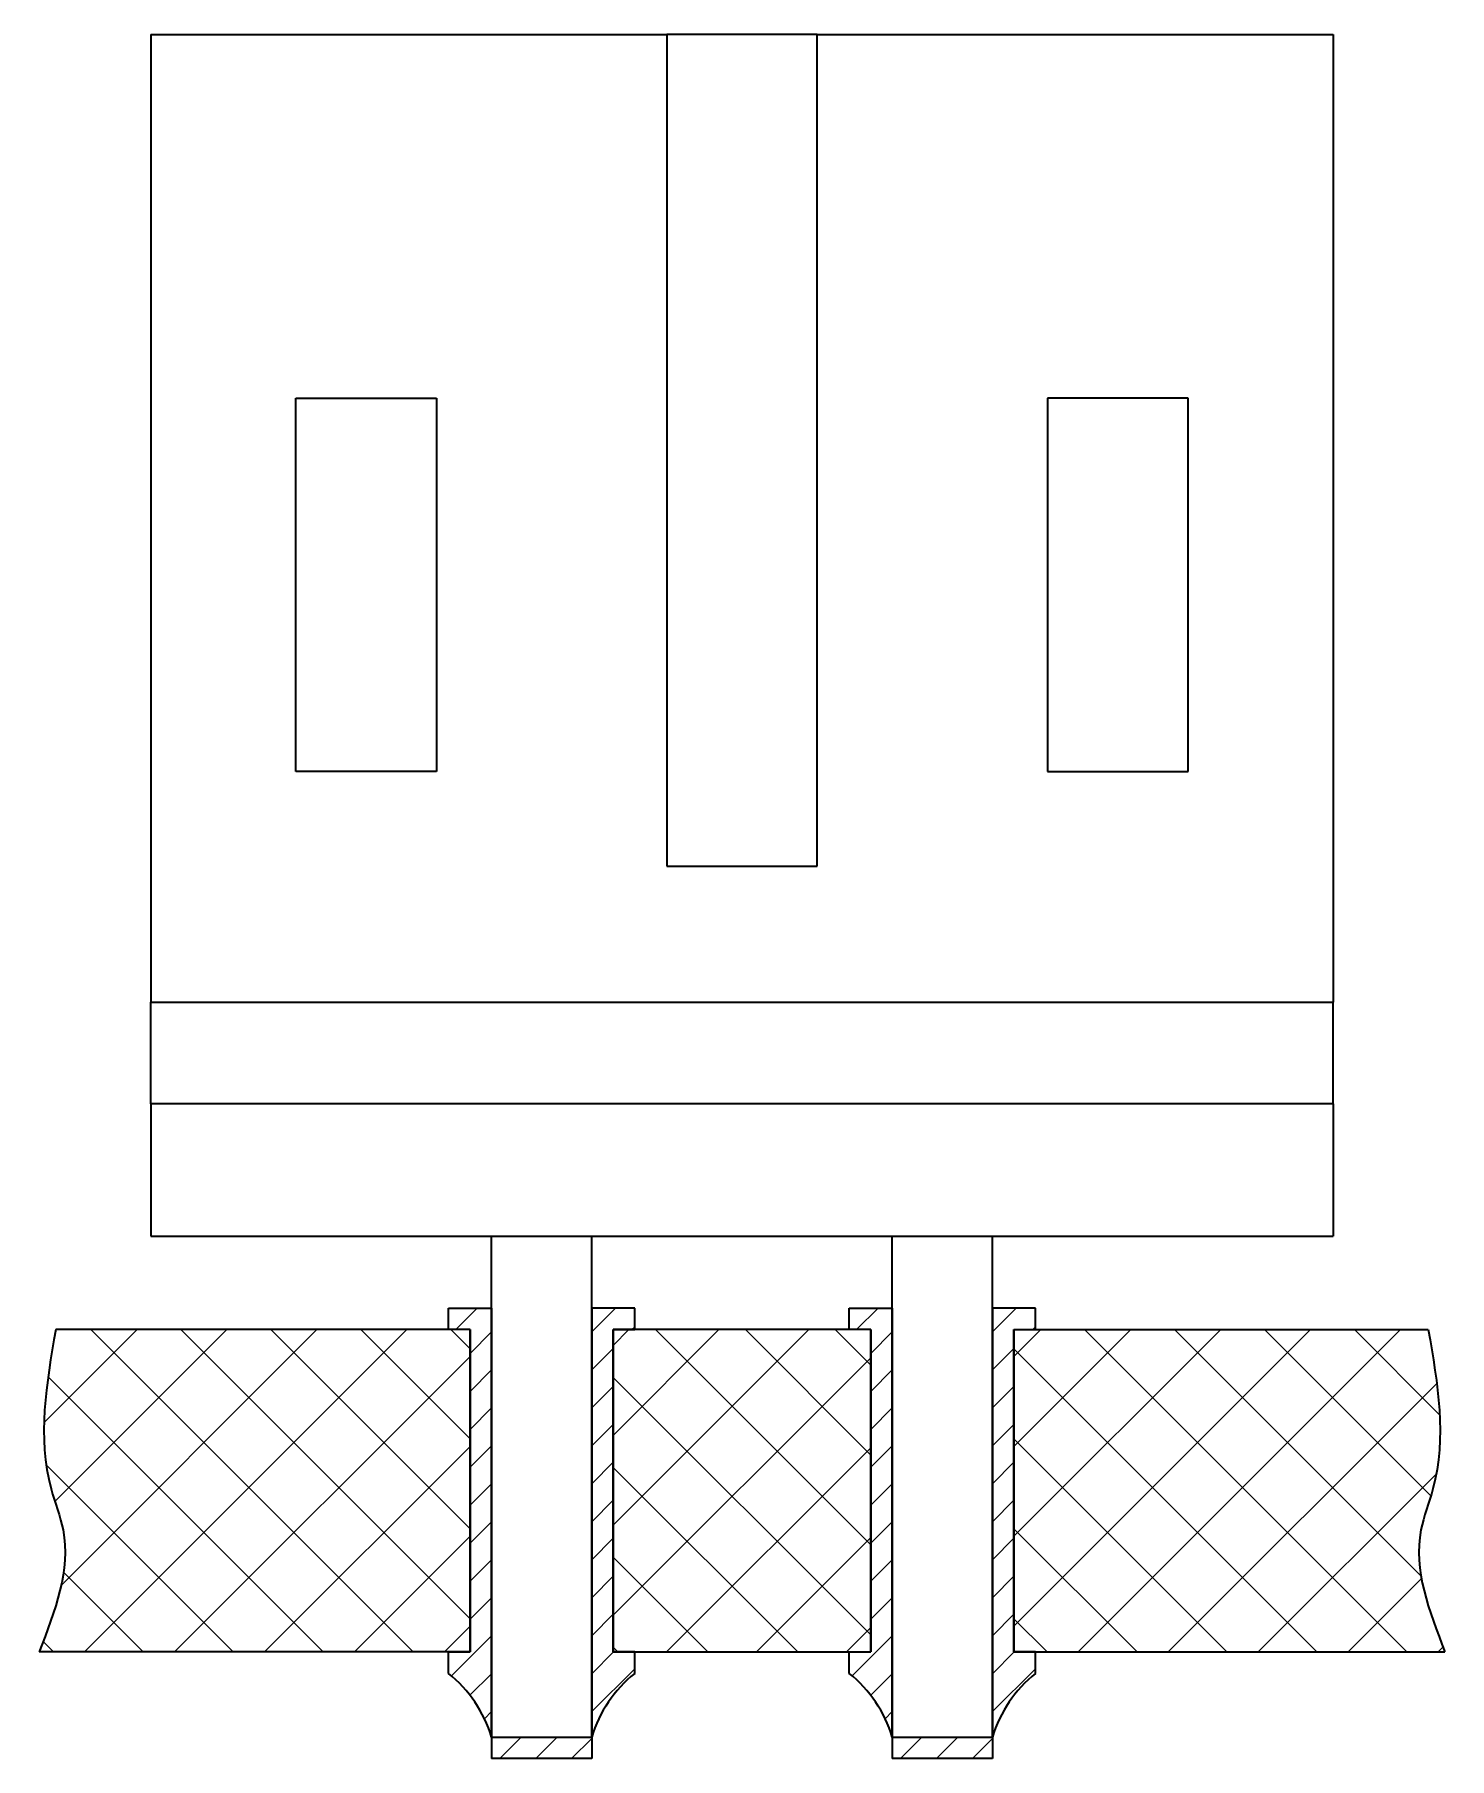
# Model space of a CAD drawing. Header units: inches. Extents: x -14 to 5184, y -66 to 1689.
# Drawn here: x 1922.26 to 1936.39, y 1531.08 to 1548.29 of the extents above; entities that cross this region are included whole.
import ezdxf

# ---------------------------------------------------------------- set-up
doc = ezdxf.new("R2010")
doc.units = ezdxf.units.IN
doc.header["$MEASUREMENT"] = 0

msp = doc.modelspace()

# ---------------------------------------------------------------- hatches: boundary and pattern name
at = {"lineweight": 9, "ltscale": 2, "transparency": 33554607}
h = msp.add_hatch(dxfattribs=at)
h.set_pattern_fill('ANSI31', color=256, scale=2.145)
h.set_pattern_definition([(45, (-4268.8025, -67.21171), (-0.189593006, 0.189593006), [])])
edge = h.paths.add_edge_path()
edge.add_line((1926.8268, 1535.5745), (1926.8268, 1531.2922))
edge.add_arc((1925.5765, 1530.9112), 1.307, 16.94749, 51.07197)
edge.add_line((1926.3978, 1535.5745), (1926.8268, 1535.5745))
edge.add_line((1926.3978, 1535.36), (1926.3978, 1535.5745))
edge.add_line((1926.6123, 1535.36), (1926.3978, 1535.36))
edge.add_line((1926.6123, 1532.1425), (1926.6123, 1535.36))
edge.add_line((1926.3978, 1532.1425), (1926.6123, 1532.1425))
edge.add_line((1926.3978, 1531.928), (1926.3978, 1532.1425))
h = msp.add_hatch(dxfattribs=at)
h.set_pattern_fill('ANSI31', color=256, scale=2.145)
h.set_pattern_definition([(45, (-4267.8025, -67.21171), (-0.189593006, 0.189593006), [])])
edge = h.paths.add_edge_path()
edge.add_line((1927.8268, 1535.5745), (1927.8268, 1531.2922))
edge.add_arc((1929.077, 1530.9112), 1.307, 128.92803, 163.05251)
edge.add_line((1928.2558, 1535.5745), (1927.8268, 1535.5745))
edge.add_line((1928.2558, 1535.36), (1928.2558, 1535.5745))
edge.add_line((1928.0413, 1535.36), (1928.2558, 1535.36))
edge.add_line((1928.0413, 1532.1425), (1928.0413, 1535.36))
edge.add_line((1928.2558, 1532.1425), (1928.0413, 1532.1425))
edge.add_line((1928.2558, 1531.928), (1928.2558, 1532.1425))
h = msp.add_hatch(dxfattribs=at)
h.set_pattern_fill('ANSI31', color=256, scale=2.145)
h.set_pattern_definition([(45, (-4264.8025, -67.21171), (-0.189593006, 0.189593006), [])])
edge = h.paths.add_edge_path()
edge.add_line((1930.8268, 1535.5745), (1930.8268, 1531.2922))
edge.add_arc((1929.5765, 1530.9112), 1.307, 16.94749, 51.07197)
edge.add_line((1930.3978, 1535.5745), (1930.8268, 1535.5745))
edge.add_line((1930.3978, 1535.36), (1930.3978, 1535.5745))
edge.add_line((1930.6123, 1535.36), (1930.3978, 1535.36))
edge.add_line((1930.6123, 1532.1425), (1930.6123, 1535.36))
edge.add_line((1930.3978, 1532.1425), (1930.6123, 1532.1425))
edge.add_line((1930.3978, 1531.928), (1930.3978, 1532.1425))
h = msp.add_hatch(dxfattribs=at)
h.set_pattern_fill('ANSI31', color=256, scale=2.145)
h.set_pattern_definition([(45, (-4263.8025, -67.21171), (-0.189593006, 0.189593006), [])])
edge = h.paths.add_edge_path()
edge.add_line((1931.8268, 1535.5745), (1931.8268, 1531.2922))
edge.add_arc((1933.077, 1530.9112), 1.307, 128.92803, 163.05251)
edge.add_line((1932.2558, 1535.5745), (1931.8268, 1535.5745))
edge.add_line((1932.2558, 1535.36), (1932.2558, 1535.5745))
edge.add_line((1932.0413, 1535.36), (1932.2558, 1535.36))
edge.add_line((1932.0413, 1532.1425), (1932.0413, 1535.36))
edge.add_line((1932.2558, 1532.1425), (1932.0413, 1532.1425))
edge.add_line((1932.2558, 1531.928), (1932.2558, 1532.1425))
at = {"lineweight": 9, "transparency": 33554607}
h = msp.add_hatch(dxfattribs=at)
h.set_pattern_fill('ANSI37', color=0, scale=0.2)
h.set_pattern_definition([(45, (-1842.81337, -853.16985), (-0.44901281, 0.44901281), []), (135, (-1842.81337, -853.16985), (-0.44901281, -0.44901281), [])])
edge = h.paths.add_edge_path()
edge.add_line((1926.6123, 1535.36), (1922.4767, 1535.36))
edge.add_spline(control_points=[(1922.4767, 1535.36), (1922.3831, 1534.821), (1922.2645, 1534.1374), (1922.682, 1533.1029), (1922.4689, 1532.5522), (1922.3103, 1532.1425)], knot_values=[0, 0, 0, 0, 1.5907682, 2.0177509, 3.2585024, 3.2585024, 3.2585024, 3.2585024], degree=3, periodic=0)
edge.add_line((1922.3103, 1532.1425), (1926.6123, 1532.1425))
edge.add_line((1926.6123, 1532.1425), (1926.6123, 1535.36))
h = msp.add_hatch(dxfattribs=at)
h.set_pattern_fill('ANSI37', color=0, scale=0.2)
h.set_pattern_definition([(45, (-1940.81337, -852.8078), (-0.44901281, 0.44901281), []), (135, (-1940.81337, -852.8078), (-0.44901281, -0.44901281), [])])
h.paths.add_polyline_path([(1930.6123, 1535.36), (1928.0413, 1535.36), (1928.0413, 1532.1425), (1930.6123, 1532.1425)])
h = msp.add_hatch(dxfattribs=at)
h.set_pattern_fill('ANSI37', color=0, scale=0.2)
h.set_pattern_definition([(45, (-1837.38437, -853.16985), (-0.44901281, 0.44901281), []), (135, (-1837.38437, -853.16985), (-0.44901281, -0.44901281), [])])
edge = h.paths.add_edge_path()
edge.add_line((1932.0413, 1535.36), (1936.1769, 1535.36))
edge.add_spline(control_points=[(1936.1769, 1535.36), (1936.2704, 1534.821), (1936.3891, 1534.1374), (1935.9715, 1533.1029), (1936.1847, 1532.5522), (1936.3433, 1532.1425)], knot_values=[0, 0, 0, 0, 1.5907682, 2.0177509, 3.2585024, 3.2585024, 3.2585024, 3.2585024], degree=3, periodic=0)
edge.add_line((1936.3433, 1532.1425), (1932.0413, 1532.1425))
edge.add_line((1932.0413, 1532.1425), (1932.0413, 1535.36))
h = msp.add_hatch(dxfattribs=at)
h.set_pattern_fill('ANSI31', color=0, scale=0.08)
h.set_pattern_definition([(45, (-1842.81337, -853.16985), (-0.179605122, 0.179605122), [])])
h.paths.add_polyline_path([(1926.8268, 1531.2922), (1927.8268, 1531.2922), (1927.8268, 1531.0777), (1927.5689, 1531.0777), (1926.8268, 1531.0777)])
h = msp.add_hatch(dxfattribs=at)
h.set_pattern_fill('ANSI31', color=0, scale=0.08)
h.set_pattern_definition([(45, (-1838.81337, -853.16985), (-0.179605122, 0.179605122), [])])
h.paths.add_polyline_path([(1930.8268, 1531.2922), (1931.8268, 1531.2922), (1931.8268, 1531.0777), (1931.5689, 1531.0777), (1930.8268, 1531.0777)])

# ---------------------------------------------------------------- linework, layer by layer
at = {"lineweight": 35, "transparency": 33554607}
for p, q in [((1923.4268, 1548.2922), (1923.4268, 1538.6287)), ((1923.4268, 1548.2922), (1928.5768, 1548.2922)), ((1928.5768, 1548.2922), (1928.5768, 1539.9893)), ((1930.0768, 1548.2922), (1928.5768, 1548.2922)), ((1930.0768, 1548.2922), (1935.2268, 1548.2922)), ((1930.0768, 1539.9893), (1930.0768, 1548.2922)), ((1935.2268, 1548.2922), (1935.2268, 1538.6287)), ((1924.8723, 1540.9325), (1924.8723, 1544.6615)), ((1924.8723, 1544.6615), (1926.2771, 1544.6615)), ((1926.2771, 1544.6615), (1926.2771, 1540.9325)), ((1932.3765, 1544.6615), (1932.3765, 1540.9325)), ((1933.7813, 1544.6615), (1932.3765, 1544.6615)), ((1933.7813, 1540.9325), (1933.7813, 1544.6615)), ((1926.2771, 1540.9325), (1924.8723, 1540.9325)), ((1932.3765, 1540.9325), (1933.7813, 1540.9325)), ((1928.5768, 1539.9893), (1930.0768, 1539.9893)), ((1923.4268, 1538.6287), (1935.2268, 1538.6287)), ((1923.4268, 1537.6142), (1923.4268, 1538.6287)), ((1935.2268, 1537.6142), (1935.2268, 1538.6287)), ((1923.4268, 1537.6142), (1923.4268, 1536.2922)), ((1935.2268, 1537.6142), (1923.4268, 1537.6142)), ((1935.2268, 1537.6142), (1935.2268, 1536.2922)), ((1923.4268, 1536.2922), (1935.2268, 1536.2922)), ((1926.8268, 1531.2922), (1926.8268, 1536.2922)), ((1927.8268, 1531.2922), (1927.8268, 1536.2922)), ((1930.8268, 1531.2922), (1930.8268, 1536.2922)), ((1931.8268, 1531.2922), (1931.8268, 1536.2922)), ((1926.8268, 1531.2922), (1927.8268, 1531.2922)), ((1930.8268, 1531.2922), (1931.8268, 1531.2922))]:
    msp.add_line(p, q, dxfattribs=at)
at = {"lineweight": 35, "ltscale": 2, "transparency": 33554607}
for p, q in [((1926.3978, 1535.36, 0.0993), (1926.3978, 1535.5745, 0.0993)), ((1926.3978, 1535.5745, 0.0993), (1926.8268, 1535.5745, 0.0993)), ((1926.8268, 1535.5745, 0.0993), (1926.8268, 1531.2922)), ((1928.2558, 1535.5745, 0.0993), (1927.8268, 1535.5745, 0.0993)), ((1927.8268, 1535.5745, 0.0993), (1927.8268, 1531.2922)), ((1928.2558, 1535.36, 0.0993), (1928.2558, 1535.5745, 0.0993)), ((1930.3978, 1535.36, 0.0993), (1930.3978, 1535.5745, 0.0993)), ((1930.3978, 1535.5745, 0.0993), (1930.8268, 1535.5745, 0.0993)), ((1930.8268, 1535.5745, 0.0993), (1930.8268, 1531.2922)), ((1932.2558, 1535.5745, 0.0993), (1931.8268, 1535.5745, 0.0993)), ((1931.8268, 1535.5745, 0.0993), (1931.8268, 1531.2922)), ((1932.2558, 1535.36, 0.0993), (1932.2558, 1535.5745, 0.0993)), ((1926.6123, 1535.36, 0.0993), (1926.3978, 1535.36, 0.0993)), ((1926.6123, 1532.1425, 0.0993), (1926.6123, 1535.36, 0.0993)), ((1928.0413, 1532.1425, 0.0993), (1928.0413, 1535.36, 0.0993)), ((1928.0413, 1535.36, 0.0993), (1928.2558, 1535.36, 0.0993)), ((1930.6123, 1535.36, 0.0993), (1930.3978, 1535.36, 0.0993)), ((1930.6123, 1532.1425, 0.0993), (1930.6123, 1535.36, 0.0993)), ((1932.0413, 1532.1425, 0.0993), (1932.0413, 1535.36, 0.0993)), ((1932.0413, 1535.36, 0.0993), (1932.2558, 1535.36, 0.0993)), ((1926.3978, 1531.928, 0.0993), (1926.3978, 1532.1425, 0.0993)), ((1926.3978, 1532.1425, 0.0993), (1926.6123, 1532.1425, 0.0993)), ((1928.2558, 1532.1425, 0.0993), (1928.0413, 1532.1425, 0.0993)), ((1928.2558, 1531.928, 0.0993), (1928.2558, 1532.1425, 0.0993)), ((1930.3978, 1531.928, 0.0993), (1930.3978, 1532.1425, 0.0993)), ((1930.3978, 1532.1425, 0.0993), (1930.6123, 1532.1425, 0.0993)), ((1932.2558, 1532.1425, 0.0993), (1932.0413, 1532.1425, 0.0993)), ((1932.2558, 1531.928, 0.0993), (1932.2558, 1532.1425, 0.0993)), ((1927.8268, 1531.8438, 0), (1927.8268, 1531.543, 0)), ((1927.8268, 1531.8438, 0), (1927.8268, 1531.543, 0)), ((1931.8268, 1531.8438, 0), (1931.8268, 1531.543, 0)), ((1931.8268, 1531.8438, 0), (1931.8268, 1531.543, 0)), ((1926.8268, 1531.2922), (1926.8268, 1531.0777, -0.005)), ((1926.8268, 1531.2922), (1927.8268, 1531.2922)), ((1927.8268, 1531.2922), (1927.8268, 1531.0777, -0.005)), ((1930.8268, 1531.2922), (1930.8268, 1531.0777, -0.005)), ((1930.8268, 1531.2922), (1931.8268, 1531.2922)), ((1931.8268, 1531.2922), (1931.8268, 1531.0777, -0.005)), ((1927.5689, 1531.0777, -0.005), (1926.8268, 1531.0777, -0.005)), ((1927.8268, 1531.0777, -0.005), (1927.5689, 1531.0777, -0.005)), ((1931.5689, 1531.0777, -0.005), (1930.8268, 1531.0777, -0.005)), ((1931.8268, 1531.0777, -0.005), (1931.5689, 1531.0777, -0.005))]:
    msp.add_line(p, q, dxfattribs=at)
at = {"color": 0, "lineweight": 35, "transparency": 33554607}
for p, q in [((1926.6123, 1535.36, 0.0993), (1922.4767, 1535.36, 0.0993)), ((1926.6123, 1535.36, 0.0993), (1926.6123, 1532.1425, 0.0993)), ((1928.0413, 1535.36, 0.0993), (1928.0413, 1532.1425, 0.0993)), ((1930.6123, 1535.36, 0.0993), (1928.0413, 1535.36, 0.0993)), ((1928.0413, 1535.36, 0.0993), (1928.0413, 1532.1425, 0.0993)), ((1930.6123, 1535.36, 0.0993), (1930.6123, 1532.1425, 0.0993)), ((1930.6123, 1532.1425, 0.0993), (1930.6123, 1535.36, 0.0993)), ((1932.0413, 1535.36, 0.0993), (1936.1769, 1535.36, 0.0993)), ((1932.0413, 1535.36, 0.0993), (1932.0413, 1532.1425, 0.0993)), ((1926.6123, 1532.1425, 0.0993), (1922.3103, 1532.1425, 0.0993)), ((1928.0413, 1532.1425, 0.0993), (1930.6123, 1532.1425, 0.0993)), ((1932.0413, 1532.1425, 0.0993), (1936.3433, 1532.1425, 0.0993))]:
    msp.add_line(p, q, dxfattribs=at)
at = {"lineweight": 35, "ltscale": 2, "transparency": 33554607}
for centre, start, end in [((1925.5765, 1530.9112), 16.94749, 51.07197), ((1929.077, 1530.9112), 128.92803, 163.05251), ((1929.5765, 1530.9112), 16.94749, 51.07197), ((1933.077, 1530.9112), 128.92803, 163.05251)]:
    msp.add_arc(centre, 1.307, start, end, dxfattribs=at)
at = {"color": 0, "lineweight": 35, "transparency": 33554607}
for points in [[(1922.4767, 1535.36, 0.0993), (1922.4305, 1533.7699), (1922.5498, 1533.3599), (1922.3103, 1532.1425, 0.0993)], [(1936.1769, 1535.36, 0.0993), (1936.2231, 1533.7699), (1936.1038, 1533.3599), (1936.3433, 1532.1425, 0.0993)]]:
    msp.add_spline(points, degree=3, dxfattribs=at)

doc.saveas('drawing.dxf')
